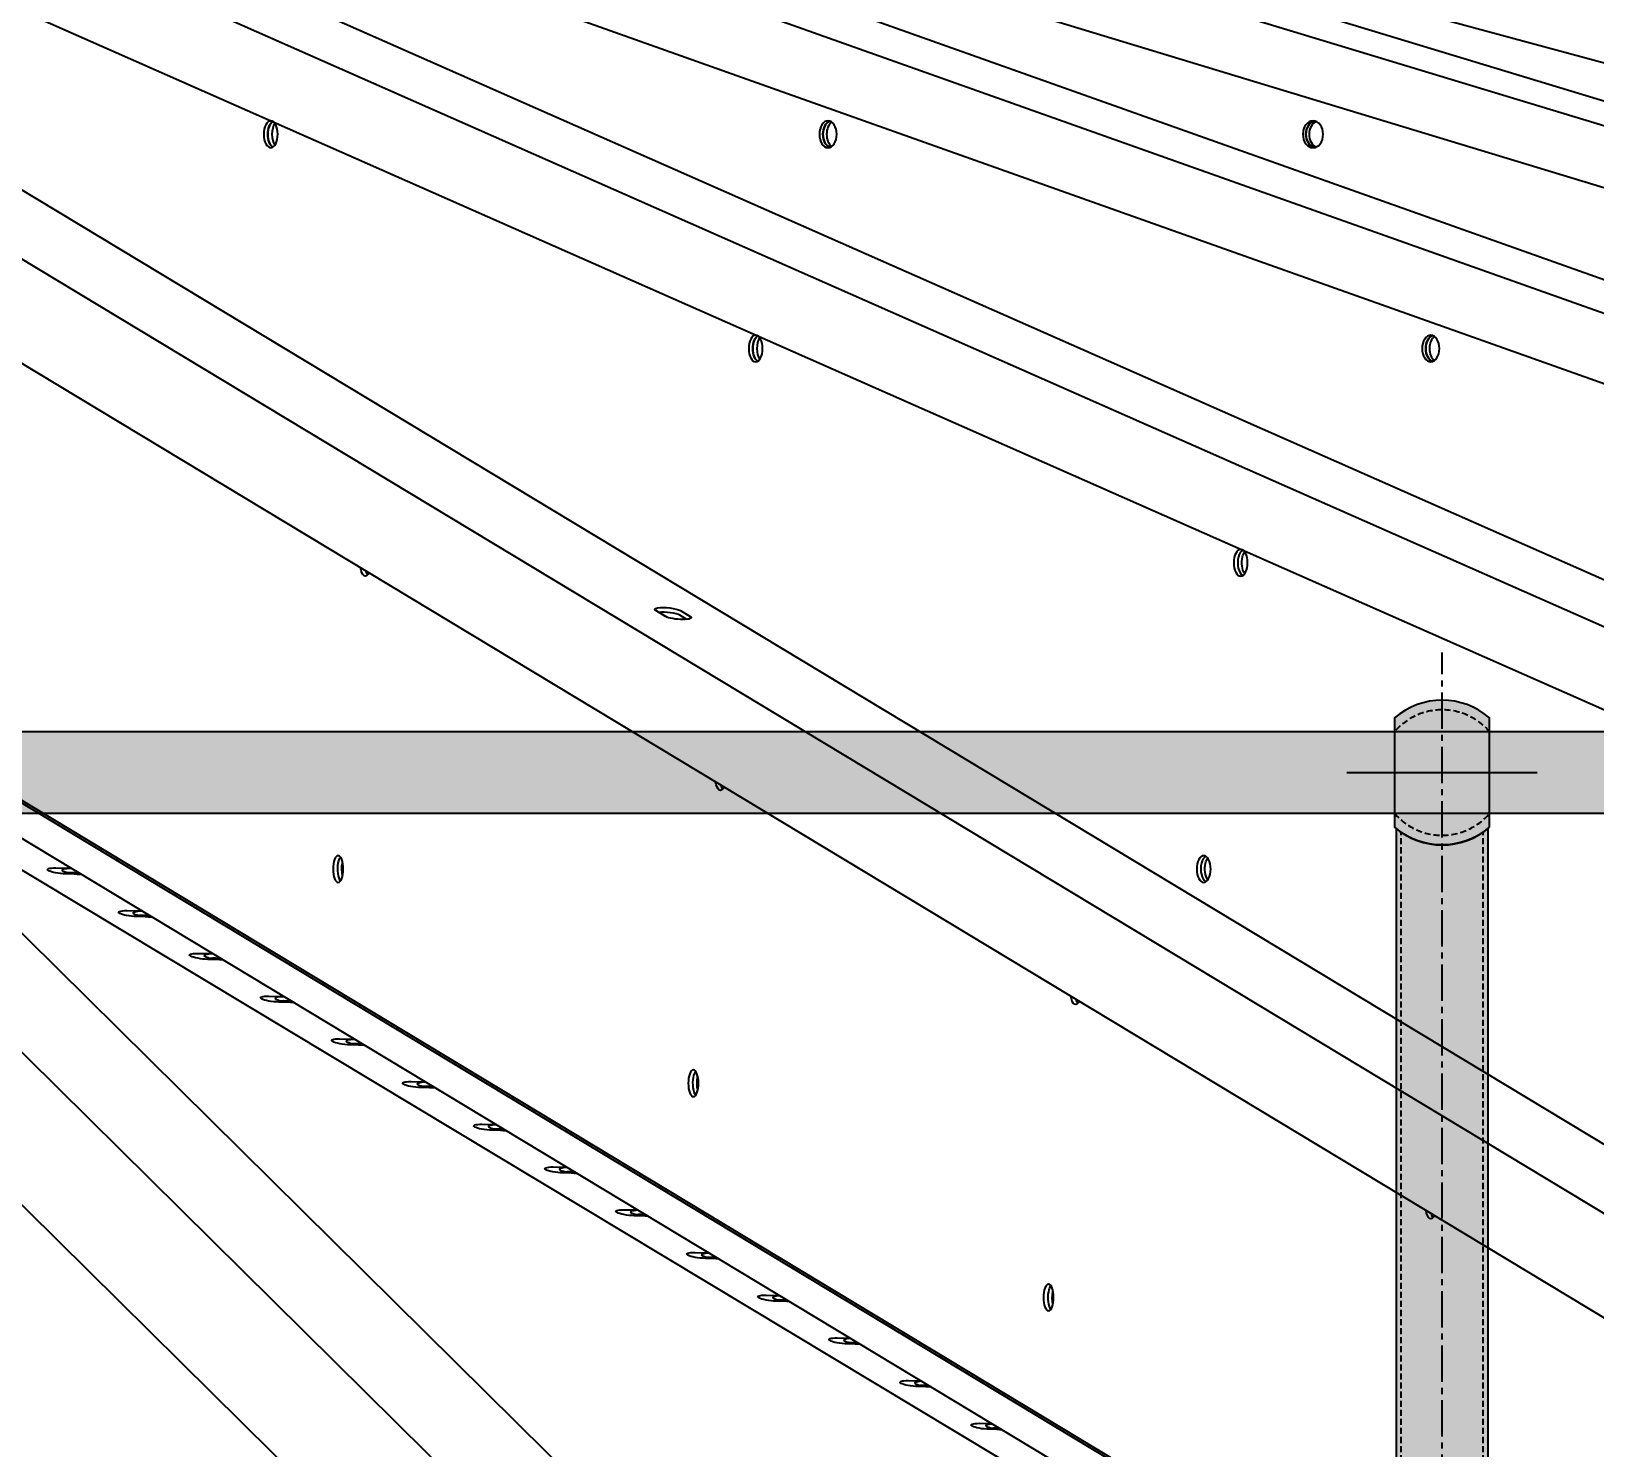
# Model space of a CAD drawing. Header units: millimetres. Extents: x -272986 to 200319, y -34579 to 49604.
# Drawn here: x 8922 to 9743, y 14441 to 15184 of the extents above; entities that cross this region are included whole.
import ezdxf
from ezdxf import colors
from ezdxf.entities.mleader import LeaderData, LeaderLine
from ezdxf.math import Vec2, Vec3

# ---------------------------------------------------------------- set-up
doc = ezdxf.new("R2010")
doc.units = ezdxf.units.MM
doc.linetypes.add('CENTER2', pattern=[28.575000000000003, 19.05, -3.175, 3.175, -3.175])
doc.linetypes.add('HIDDEN2', pattern=[4.762499999999999, 3.175, -1.5875])
doc.layers.get('Defpoints').update_dxf_attribs({"color": 9})
for name, color, linetype in [('X 0001 M', 7, 'Continuous'), ('X 1001 M', 8, 'HIDDEN2'), ('X 2001 M', 1, 'CENTER2'), ('X 3001 D', 5, 'Continuous'), ('X 4001 T', 7, 'Continuous'), ('X 5001 H', 8, 'Continuous')]:
    doc.layers.add(name, color=color, linetype=linetype)
doc.layers.add('X 5999 H', color=7, linetype='Continuous', true_color=0xffffff)
doc.styles.add('BIT STD. 2.5', font='isocpeur.ttf', dxfattribs={"height": 2.5})
doc.styles.add('BIT STD. 3.0', font='isocpeur.ttf', dxfattribs={"height": 2.5})
doc.dimstyles.new('BIT STD. 3.0', dxfattribs={"dimtxt": 3, "dimasz": 3, "dimexe": 1, "dimexo": 0.75, "dimgap": 1, "dimtad": 1, "dimdec": 0, "dimdsep": 46, "dimtxsty": 'BIT STD. 3.0', "dimcen": 0, "dimadec": 0, "dimazin": 0, "dimtfac": 1, "dimtdec": 0, "dimtmove": 0, "dimatfit": 3, "dimfxl": 1, "dimtfill": 1, "dimlwd": -1, "dimlwe": -1, "dimarcsym": 0})

# ---------------------------------------------------------------- blocks, each defined once
blk = doc.blocks.new('A$C79477E6E')
at = {"extrusion": (0, 1, 0)}
for p, q in [((306.8524271010428, 1805.919100458366), (1853.595212368677, 276.2519309200525)), ((1916.799257194547, 276.2519309200343), (370.0564719268914, 1805.91910045835)), ((476.9535320341056, 1806.64523979739), (3012.505441377452, 276.9780702590779)), ((3072.557610990709, 276.9780702590597), (537.0057016473402, 1806.645239797375)), ((635.7450653151718, 1806.937440925562), (4097.672395711848, 277.2702713872477)), ((4153.094006394884, 277.2702713872295), (691.166675998189, 1806.937440925545)), ((779.1481817472595, 1807.075177638053), (5082.206792844812, 277.4080080997392)), ((5131.633180608846, 277.408008099721), (828.57456951126, 1807.075177638037)), ((903.5312063859819, 1807.148346581193), (5941.765514146438, 277.4811770428805)), ((5983.979637287925, 277.4811770428623), (945.7453295274463, 1807.148346581178)), ((244.2066694017412, 1787.748446359687), (1790.949454669353, 258.0812768213946)), ((417.6466637249432, 1787.748446359687), (2953.198573068257, 258.0812768213946)), ((580.8028110970881, 1787.748446359687), (4042.730141493714, 258.0812768213946)), ((754.916153752536, 1778.76946572288), (5032.716276783151, 258.0812768213946)), ((1014.02843625953, 1741.149352064307), (5898.780234710128, 258.0812768213946)), ((1334.448691796191, 1689.133435874106), (6619.59664632897, 258.0812768213946)), ((937.8569329507045, 1244.387000648647), (2861.240174608814, 84.03363207314942)), ((941.4698749396703, 1240.813944547395), (2861.163744125439, 82.68632884500585)), ((1456.42155521797, 1232.036001698014), (1451.201301286968, 1235.185316458826)), ((1452.923953618476, 1234.242488786136), (1457.158101336496, 1231.688079731695)), ((1467.555285003134, 1230.556511331286), (1463.920402138156, 1232.749391296862)), ((1464.135614742132, 1235.185316458826), (1469.355868673127, 1232.036001698014)), ((989.3010185121966, 1193.510843669057), (2861.163744125439, 64.23916648433806)), ((1038.436157702719, 1147.102072869598), (1809.889245176972, 683.1419054036032)), ((1136.297344573533, 1100.070845144739), (1143.87581132702, 1099.929525045811)), ((1149.09687851158, 1096.789429457975), (1141.518565750172, 1096.930746685322)), ((1146.270082257728, 1097.444191523107), (1143.68602731546, 1097.492377905915)), ((1173.591781549505, 1077.641570434631), (1181.169148359586, 1077.500270846989)), ((1186.39021554415, 1074.360175259155), (1178.813002726147, 1074.501471975216)), ((1183.561334771428, 1075.014976195527), (1180.979158275495, 1075.063127549849)), ((1210.886218525477, 1055.212295724521), (1218.46248539216, 1055.071016648169)), ((1223.68355257672, 1051.930921060333), (1216.107439702115, 1052.072197265106)), ((1220.852586575842, 1052.585760881175), (1218.272289944809, 1052.633877180557)), ((1248.180655501445, 1032.783021014415), (1255.755822424722, 1032.641762449348)), ((1260.976889609286, 1029.501666861512), (1253.401876678086, 1029.642922554998)), ((1258.14383766941, 1030.156545580077), (1255.565422324969, 1030.204626798009)), ((1285.475092477416, 1010.353746304305), (1293.049159457296, 1010.212508250528)), ((1298.27022664186, 1007.072412662692), (1290.696313654054, 1007.21364784489)), ((1295.435088050563, 1007.727330292266), (1292.858555417548, 1007.775376402176)), ((1322.769529453388, 987.9244715941968), (1330.31081130253, 987.7838449039136)), ((1332.726337717748, 985.2981150177675), (1330.151689224087, 985.34612599303)), ((1335.515270322041, 984.6440590182374), (1327.990750630026, 984.7843731347803)), ((1360.063966429359, 965.4951968840887), (1367.485518584737, 965.3568028633836)), ((1372.689977604248, 962.2170169777073), (1365.285187605998, 962.355098424674)), ((1370.017586669401, 962.8688997566114), (1367.444823746166, 962.9168755705396)), ((1397.358403405331, 943.0659221739807), (1404.660225866948, 942.9297608228535)), ((1409.864684886456, 939.7899749371772), (1402.579624581969, 939.9258237145641)), ((1407.308834903939, 940.4396845088286), (1404.737958985355, 940.4876251346777)), ((1434.652840381299, 920.6366474638726), (1441.834933149155, 920.5027187823216)), ((1447.039392168666, 917.3629328966472), (1439.874061557937, 917.496549004456)), ((1444.600082419794, 918.0104692744462), (1442.031094943231, 918.0583746854154)), ((1471.947277357267, 898.2073727537627), (1479.009640431363, 898.0756767417915)), ((1484.214099450874, 894.9358908561171), (1477.168498533909, 895.067274294348)), ((1481.891329215374, 895.5812540534953), (1479.324231621384, 895.6291242227198)), ((1509.241714333239, 875.7780980436546), (1516.184347713574, 875.6486347012597)), ((1521.388806733081, 872.5088488155852), (1514.462935509877, 872.6379995842381)), ((1519.182575289084, 873.1520388460067), (1516.617369021395, 873.1998737465638)), ((1546.53615130921, 853.3488233335465), (1553.359054995781, 853.2215926607296)), ((1558.563514015292, 850.0818067750552), (1551.757372485848, 850.2087248741318)), ((1556.473820639312, 850.7228236520095), (1553.910507144894, 850.7706232569162)), ((1583.830588285178, 830.9195486234385), (1590.533762277988, 830.7945506201995)), ((1595.738221297499, 827.6547647345233), (1589.05180946182, 827.7794501640219)), ((1593.765065264477, 828.2936084715329), (1591.20364599345, 828.3413727537481)), ((1621.12502526115, 808.4902739133304), (1627.708469560199, 808.3675085796694)), ((1632.912928579706, 805.2277226939932), (1626.346246437788, 805.3501754539138)), ((1631.056309162966, 805.864393304606), (1628.496785568695, 805.9121222370286))]:
    blk.add_line(p, q, dxfattribs=at)
at = {"extrusion": (0, 0, -1)}
for centre, major_axis, ratio, start_param, end_param in [((1249.131622256999, 1485.20133381969), (2.633239561237538e-16, 7.000000000000068), 0.5224985647160051, -4.712388980384693, 1.570796326794893), ((1251.263222667891, 1485.201333819692), (-4.463096558993129e-14, -7.00000000000002), 0.5224985647160015, 0.2956922084958366, 2.845900445093655), ((1541.655471299349, 1485.20133381969), (5.517906219339734e-17, 7.000000000000068), 0.6494480483302332, -4.712388980384693, 1.570796326794893), ((1543.556486213354, 1485.201333819694), (-1.34781075189494e-13, -7.000000000000099), 0.6494480483302242, 0.2106343580690014, 2.93095829552023), ((1796.218646176796, 1485.201333819692), (2.246854538220038e-16, 7.000000000000068), 0.7604059656000736, -4.712388980384693, 1.570796326794893), ((1797.842266297623, 1485.201333819694), (1.905142710256769e-13, -6.999999999999994), 0.7604059656000834, 0.1531119480293571, 2.988480705559605), ((1503.685102433334, 1372.725806647713), (3.283519438242667e-17, 7.000000000000045), 0.5224985647159448, -4.712388980384693, 1.570796326794893), ((1505.816702844211, 1372.725806647713), (1.06137321154165e-13, -7.000000000000091), 0.5224985647159577, 0.2956922084936283, 2.845900445096055), ((1858.056839762499, 1372.725806647713), (-2.216692966181908e-16, 7.000000000000045), 0.6494480483301796, -4.712388980384693, 1.570796326794893), ((1859.957854676493, 1372.725806647715), (8.004708007547377e-14, -7.00000000000012), 0.6494480483301891, 0.2106343580673208, 2.930958295522023), ((1758.238582609618, 1260.250279475704), (4.662936703425658e-15, -7.000000000000083), 0.5224985647159204, -4.258603374866193, 2.024581932313393), ((1762.501783431395, 1260.250279475706), (1.332267629550188e-15, -7.000000000004395), 0.5224985647159219, 2.024581932313565, 2.519417403138999), ((1298.725287830133, 1260.250279475704), (0, -7.000000000000695), 0.3826834323650596, -0.7457192521829725, 1.199504857702594), ((1762.501783431391, 1260.250279475709), (1.77635683940025e-15, -7.000000000000366), 0.5224985647159218, 0.6221752504501232, 2.024581932313362), ((1457.668458014563, 1235.185316458908), (-6.972839224678452, 0.6160463835596801), 0.2078276749251463, -0.4019630360350641, 2.739629617554729), ((1485.162928223031, 1147.774752303767), (0, -7.000000000000259), 0.3826834323650596, -0.7457192521832949, 1.199504857702797), ((1138.907955161852, 1098.500795915032), (-6.961864500086726, 0.7296867015417247), 0.200432857043433, -1.976094817313541, 1.165497836276252), ((1284.521255967709, 1099.479218786139), (3.774758283725532e-15, -7.000000000000083), 0.3826834323650606, -4.258603374866181, 2.024581932313406), ((1289.140653630271, 1099.479218786144), (1.77635683940025e-15, -7.000000000000782), 0.3826834323650621, 1.039634466990982, 2.024581932313328), ((1289.140653630355, 1099.479218786028), (2.442490654175345e-15, -7.000000000244762), 0.3826834323650621, 2.024581932314705, 2.101958186597436), ((1738.845043110323, 1099.479218786139), (4.662936703425658e-15, -7.000000000000083), 0.5224985647159204, -4.258603374866193, 2.024581932313393), ((1743.1082439321, 1099.479218786144), (2.220446049250313e-15, -7.000000000000586), 0.5224985647159219, 0.6221752504499887, 2.024581932313362), ((1743.1082439321, 1099.479218786142), (1.332267629550188e-15, -7.000000000001968), 0.5224985647159218, 2.024581932313463, 2.519417403139277), ((1146.687665711204, 1098.363219068555), (-6.982253733349967, 0.4981293040216415), 0.2139411660811951, -2.017225377536175, -1.934263585493013), ((1176.202392137824, 1076.071521204924), (-6.961864500086726, 0.7296867015417247), 0.200432857043433, -1.976094817313541, 1.165497836276252), ((1183.324808175861, 1073.498019196477), (6.961864500088229, -0.7296867015417383), 0.2004328570434329, -1.938856876081792, -1.072974499157895), ((1183.979899176116, 1075.933944358405), (-6.982253733170309, 0.4981293040088243), 0.2139411660811951, -2.00016195035753, -1.934482090200185), ((1213.496829113792, 1053.642246494815), (-6.961864500086726, 0.7296867015417244), 0.200432857043433, -1.976094817313541, 1.165497836276252), ((1221.272132640905, 1053.504669648331), (-6.982253733321304, 0.4981293040194414), 0.2139411660811951, -1.689269876296962, 1.188708362024937), ((1250.791266089764, 1031.212971784707), (-6.961864500086726, 0.7296867015417244), 0.200432857043433, -1.976094817313541, 1.165497836276252), ((1258.564366105744, 1031.075394938222), (-6.982253733321326, 0.4981293040194431), 0.2139411660811951, -1.689052143771166, 1.171658694368278), ((1257.913682127812, 1028.639469776259), (6.961864500087269, -0.7296867015416375), 0.2004328570434329, -1.939197886583393, -1.130710068415497), ((1258.564366105678, 1031.075394938265), (-6.98225373350958, 0.4981293040330283), 0.213941166081195, -1.966058220177743, -1.934917940314314), ((1671.600568615922, 1035.299225131841), (0, -7.000000000000192), 0.3826834323650596, -0.7457192521820364, 1.199504857701209), ((1288.085703065732, 1008.783697074598), (-6.961864500086726, 0.7296867015417244), 0.200432857043433, -1.97609481731351, 1.165497836276283), ((1295.85659957059, 1008.646120228113), (-6.982253733321245, 0.4981293040194371), 0.2139411660811951, -1.688834794261188, 1.154608463302058), ((1295.208119103787, 1006.210195066151), (6.961864500088609, -0.7296867015417778), 0.2004328570434329, -1.939368390221538, -1.158203062034439), ((1295.856599568859, 1008.646120229239), (-6.982253738321964, 0.4981293043761994), 0.2139411660811951, -1.949007989104631, -1.935135289826598), ((1470.958896360604, 987.0036916142017), (4.218847493575595e-15, -7.000000000000064), 0.3826834323650607, -4.258603374866181, 2.024581932313406), ((1325.380140041703, 986.3544223644894), (-6.961864500086726, 0.7296867015417244), 0.200432857043433, -1.97609481731351, 1.165497836276283), ((1333.14883303543, 986.2168455180054), (-6.982253733321219, 0.4981293040194351), 0.2139411660811951, -1.688617825745983, 1.137552709076933), ((1332.502556079762, 983.780920356041), (6.961864500090003, -0.7296867015419242), 0.2004328570434329, -1.93953889279367, -1.184913823593078), ((1475.578294023162, 987.0036916142053), (1.110223024625157e-15, -7.000000000000366), 0.3826834323650621, 1.039634466988671, 2.02458193231335), ((1475.578294023173, 987.0036916141853), (1.77635683940025e-15, -7.000000000038558), 0.3826834323650621, 2.024581932313908, 2.101958186601225), ((1362.674577017675, 963.9251476543814), (-6.961864500086726, 0.7296867015417244), 0.200432857043433, -1.97609481731351, 1.165497836276283), ((1370.441066500272, 963.7875708078955), (-6.982253733321039, 0.4981293040194223), 0.2139411660811951, -1.688401236216819, 1.120486457465291), ((1369.796993055741, 961.3516456459347), (6.961864500089, -0.7296867015418187), 0.2004328570434329, -1.939709394301874, -1.210923145859999), ((1399.969013993647, 941.4958729442733), (-6.961864500086726, 0.7296867015417244), 0.200432857043433, -1.97609481731351, 1.165497836276283), ((1407.091430031716, 938.9223709358248), (6.961864500087333, -0.729686701541644), 0.2004328570434329, -1.939879894752003, -1.236299890147425), ((1437.263450969618, 919.0665982341652), (-6.961864500086726, 0.7296867015417244), 0.200432857043433, -1.97609481731351, 1.165497836276283), ((1445.025533429962, 918.9290213876793), (-6.982253733321176, 0.4981293040194324), 0.2139411660811951, -1.687969186180407, 1.086302413940612), ((1858.038209008813, 922.8236979599151), (-4.440892098500626e-16, -7.000000000000079), 0.3826834323650595, -0.7457192521805434, 1.199504857699605), ((1474.557887945593, 896.6373235240553), (-6.961864500088753, 0.7296867015419368), 0.2004328570434331, -1.976094817312693, 1.1654978362771), ((1482.317766894801, 896.4997466775712), (-6.982253733321039, 0.4981293040194223), 0.2139411660811951, -1.687753721745744, 1.069174482112742), ((1481.680303983667, 894.0638215156087), (6.961864500088963, -0.729686701541815), 0.2004328570434329, -1.940220892499542, -1.285384994968136), ((1657.396536753495, 874.5281644422776), (4.218847493575595e-15, -7.000000000000064), 0.3826834323650607, -4.258603374866181, 2.024581932313406), ((1511.852324921554, 874.2080488139472), (-6.961864500086731, 0.7296867015417248), 0.2004328570434331, -1.976094817313511, 1.165497836276282), ((1519.61000035964, 874.0704719674632), (-6.982253733321047, 0.4981293040194232), 0.2139411660811951, -1.687538628446573, 1.052015745441817), ((1662.015934416053, 874.5281644422794), (1.554312234475219e-15, -6.999999999999998), 0.3826834323650622, 1.039634466988908, 2.024581932313417), ((1662.015934416046, 874.5281644422885), (1.554312234475219e-15, -6.999999999981321), 0.3826834323650622, 2.024581932313277, 2.101958186600871), ((1549.146761897526, 851.7787741038392), (-6.961864500086731, 0.7296867015417248), 0.2004328570434331, -1.976094817313511, 1.165497836276282), ((1556.902233824479, 851.6411972573551), (-6.982253733321196, 0.4981293040194334), 0.2139411660811951, -1.687323904356178, 1.034820955147157), ((1556.269177935621, 849.2052720953925), (6.961864500089222, -0.7296867015418423), 0.200432857043433, -1.94056188607525, -1.332557979155486), ((1586.441198873497, 829.3494993937311), (-6.961864500086731, 0.7296867015417248), 0.2004328570434331, -1.976094817313511, 1.165497836276282), ((1594.194467289322, 829.211922547247), (-6.98225373332119, 0.4981293040194328), 0.2139411660811951, -1.687109547575061, 1.017584764238269), ((1593.5636149116, 826.7759973852826), (6.961864500088032, -0.7296867015417177), 0.2004328570434329, -1.940732381311996, -1.355524407125577), ((1623.735635849465, 806.920224683623), (-6.961864500086731, 0.7296867015417248), 0.2004328570434331, -1.976094817313511, 1.165497836276282), ((1630.858051887571, 804.3467226751745), (6.961864500089196, -0.7296867015418395), 0.2004328570434329, -1.940902875519887, -1.378120787340668)]:
    blk.add_ellipse(centre, major_axis=major_axis, ratio=ratio, start_param=start_param, end_param=end_param, dxfattribs=at)
for centre, major_axis, ratio, start_param, end_param in [((1251.263222667858, 1485.20133381969), (-4.596323321948148e-14, 7.000000000000165), 0.522498564715999, 0.295692208491929, 2.84590044509753), ((1253.394823078794, 1485.201333819692), (2.930988785010413e-13, -7.000000000000074), 0.522498564715982, -2.519417403136411, -0.6221752504544082), ((1543.556486213325, 1485.20133381969), (-1.388889003806071e-13, 7.000000000000163), 0.6494480483302218, 0.2106343580664471, 2.930958295522847), ((1545.457501127374, 1485.201333819692), (3.552713678800503e-13, -7.00000000000021), 0.6494480483302395, -2.710173263187877, -0.4314193904024686), ((1797.842266297597, 1485.20133381969), (1.852962228099386e-13, 7.000000000000153), 0.7604059656000811, 0.153111948027755, 2.988480705561821), ((1799.465886418464, 1485.201333819694), (-4.485301019485633e-14, 7.000000000000216), 0.7604059656000721, 0.3099686873849776, 2.831623966204904), ((1505.816702844197, 1372.725806647713), (-1.509903313490213e-13, 7.000000000000148), 0.5224985647159633, 0.2956922084923751, 2.845900445097201), ((1859.957854676479, 1372.725806647713), (-2.161604228945179e-13, 7.00000000000002), 0.649448048330192, 0.210634358066698, 2.930958295522938), ((1861.858869590509, 1372.725806647715), (2.779998453661392e-13, -7.000000000000306), 0.6494480483301943, -2.710173263189987, -0.4314193904001775), ((1507.948303255111, 1372.725806647713), (2.933209231059664e-13, -6.999999999999697), 0.5224985647159819, -2.519417403139662, -0.6221752504509994), ((1760.37018302051, 1260.250279475707), (-1.332267629550188e-15, 7.000000000001257), 0.5224985647159219, 0.2956922084971368, 1.117010721276296), ((1301.034986661423, 1260.250279475707), (1.110223024625157e-15, -6.999999999999069), 0.3826834323650621, -0.9388264222567928, -0.4457221238623473), ((1301.034986661409, 1260.250279475706), (4.440892098500626e-16, 7.000000000001779), 0.3826834323650596, 2.202766231330978, 2.695870529728297), ((1760.37018302051, 1260.250279475709), (3.799183190267285e-13, -7.000000000000181), 0.5224985647159218, -2.024581932313485, -0.2956922084954237), ((1760.370183020495, 1260.250279475704), (-6.661338147750939e-16, 6.999999999999961), 0.5224985647159193, 1.117010721276386, 2.845900445094671), ((1457.453245410587, 1232.749391296944), (-6.972839224678466, 0.616046383559527), 0.207827674925145, -2.739629617558916, -0.8193896797969835), ((1487.472627054314, 1147.774752303771), (1.554312234475219e-15, -7.000000000000647), 0.3826834323650621, -0.9388264222577947, -0.4457221238609611), ((1487.472627054303, 1147.774752303767), (0, 7.00000000000002), 0.3826834323650596, 2.202766231330752, 2.695870529728562), ((1286.830954798999, 1099.479218786144), (2.773337115513641e-13, -7.000000000000573), 0.3826834323650622, -2.024581932313513, -0.4457221238627378), ((1286.830954798981, 1099.479218786139), (-4.440892098500626e-16, 6.999999999999678), 0.3826834323650596, 1.117010721276279, 2.695870529728352), ((1286.830954798999, 1099.479218786142), (2.784439345759893e-13, -7.00000000000046), 0.3826834323650621, -2.695870529727003, -2.024581932314024), ((1286.830954798981, 1099.47921878614), (-2.773337115513641e-13, 6.999999999997883), 0.3826834323650596, 0.4457221238609437, 1.117010721276368), ((1740.976643521219, 1099.479218786144), (3.792521852119536e-13, -7.000000000000167), 0.5224985647159218, -2.024581932313485, -0.2956922084953657), ((1740.976643521204, 1099.479218786139), (-2.220446049250313e-16, 6.999999999999933), 0.5224985647159194, 1.117010721276379, 2.845900445094672), ((1740.976643521204, 1099.47921878614), (-3.774758283725532e-13, 6.999999999998356), 0.5224985647159194, 0.2956922084949047, 1.117010721276433), ((1146.513881464478, 1095.927293906585), (-6.982253733321378, 0.4981293040194465), 0.2139411660811951, -1.921393788011877, -0.9533330878089595), ((1146.285685303832, 1098.363219068548), (6.961864500089884, -0.729686701541765), 0.2004328570434329, -2.049492942180728, -1.134421310112485), ((1183.806114929324, 1073.498019196477), (-6.982253733321084, 0.4981293040194256), 0.2139411660811951, -1.898383927858193, -0.9533330878089927), ((1183.580122279807, 1075.933944358439), (6.961864500088172, -0.7296867015415867), 0.2004328570434329, -2.049572232189125, -1.134591780234495), ((1221.098348394164, 1051.068744486367), (-6.982253733321322, 0.4981293040194423), 0.2139411660811951, -1.875833763719632, -0.9533330878090546), ((1220.874559255783, 1053.504669648331), (6.961864500087119, -0.7296867015414759), 0.2004328570434329, -2.049651433045797, -1.134762249461434), ((1258.390581859006, 1028.639469776259), (-6.98225373332069, 0.4981293040193975), 0.2139411660811951, -1.853705964477802, -0.953333087808944), ((1258.168996231758, 1031.075394938222), (6.96186450008821, -0.7296867015415905), 0.2004328570434329, -2.049730544718555, -1.134932717791402), ((1673.910267447205, 1035.299225131845), (1.332267629550187e-15, -7.000000000000143), 0.3826834323650621, -0.9388264222555769, -0.4457221238609944), ((1673.910267447194, 1035.299225131841), (2.220446049250313e-16, 7.000000000000514), 0.3826834323650598, 2.202766231332904, 2.695870529728876), ((1295.682815323853, 1006.210195066151), (-6.982253733320791, 0.4981293040194048), 0.2139411660811952, -1.831967379547273, -0.9533330878089357), ((1295.463433207733, 1008.646120228113), (6.961864500087986, -0.7296867015415667), 0.2004328570434329, -2.049809567175178, -1.135103185233309), ((1473.268595191887, 987.0036916142035), (2.775557561562892e-13, -7.000000000002451), 0.3826834323650622, -2.695870529728368, -2.024581932314084), ((1473.268595191879, 987.0036916141999), (-2.773337115513642e-13, 7.000000000000689), 0.3826834323650595, 0.4457221238609606, 1.117010721276225), ((1332.975048788696, 983.780920356041), (-6.982253733321873, 0.4981293040194819), 0.2139411660811951, -1.810588396425833, -0.9533330878090689), ((1332.757870183708, 986.2168455180054), (6.961864500088618, -0.7296867015416327), 0.2004328570434329, -2.049888500384561, -1.142756909188382), ((1473.268595191887, 987.0036916142053), (2.784439345759893e-13, -7.000000000000376), 0.3826834323650621, -2.024581932313513, -0.4457221238611908), ((1473.268595191879, 987.0036916142017), (4.440892098500626e-16, 6.999999999999722), 0.3826834323650596, 1.11701072127634, 2.695870529728632), ((1370.267282253535, 961.3516456459329), (-6.982253733321357, 0.4981293040194449), 0.213941166081195, -1.789542418886292, -0.9533330878089465), ((1370.052307159687, 963.7875708078955), (6.961864500087778, -0.7296867015415449), 0.200432857043433, -2.049967344314414, -1.161306069306855), ((1407.559515718378, 938.9223709358248), (-6.982253733319863, 0.4981293040193386), 0.2139411660811951, -1.768805439207952, -0.9533330878089055), ((1407.346744135662, 941.3582960977892), (6.961864500089028, -0.7296867015416759), 0.2004328570434329, -2.050046098932627, -1.179853340359761), ((1444.851749183221, 916.4930962257167), (-6.982253733322493, 0.4981293040195262), 0.2139411660811951, -1.748355684491993, -0.9533330878091041), ((1444.641181111638, 918.9290213876793), (6.961864500087496, -0.7296867015415158), 0.2004328570434329, -2.050124764207395, -1.198405105101034), ((1860.3479078401, 922.8236979599187), (8.881784197001252e-16, -7.000000000000099), 0.3826834323650621, -0.938826422253551, -0.4457221238611237), ((1860.347907840089, 922.8236979599169), (-2.220446049250313e-16, 7.000000000001272), 0.3826834323650597, 2.202766231334961, 2.695870529728931), ((1482.143982648064, 894.0638215156087), (-6.982253733322037, 0.4981293040194937), 0.2139411660811951, -1.728173321933883, -0.9533330878089998), ((1481.935618087613, 896.4997466775712), (6.961864500088282, -0.7296867015415978), 0.2004328570434329, -2.050203340106472, -1.216967760221486), ((1659.706235584781, 874.5281644422794), (2.77555756156289e-13, -6.999999999999931), 0.3826834323650623, -2.695870529728472, -2.024581932313967), ((1659.70623558477, 874.5281644422776), (-2.771116669464391e-13, 6.999999999999433), 0.3826834323650596, 0.445722123860596, 1.117010721276268), ((1519.436216112903, 871.6345468054988), (-6.98225373332197, 0.498129304019489), 0.2139411660811951, -1.708240211421463, -0.9533330878089925), ((1519.230055063596, 874.0704719674632), (6.961864500087918, -0.7296867015415598), 0.2004328570434329, -2.050281826598427, -1.235547736255439), ((1659.706235584781, 874.5281644422794), (2.784439345759893e-13, -7.000000000000181), 0.3826834323650621, -2.02458193231355, -0.4457221238612754), ((1659.70623558477, 874.5281644422757), (2.220446049250313e-16, 6.999999999999909), 0.3826834323650597, 1.117010721276383, 2.695870529728924), ((1556.728449577746, 849.2052720953925), (-6.98225373332084, 0.4981293040194081), 0.2139411660811951, -1.688539696466582, -0.9533330878089682), ((1556.524492039571, 851.6411972573551), (6.96186450008943, -0.7296867015417181), 0.2004328570434329, -2.050360223650069, -1.254151517785611), ((1594.020683042585, 826.7759973852826), (-6.982253733320431, 0.4981293040193789), 0.2139411660811951, -1.669056426408957, -0.9533330878088904), ((1593.818929015546, 829.211922547247), (6.961864500088075, -0.7296867015415763), 0.2004328570434329, -2.050438531230325, -1.272785664118687), ((1631.312916507432, 804.3467226751745), (-6.982253733320625, 0.4981293040193933), 0.213941166081195, -1.649776204316764, -0.9533330878089192), ((1631.113365991518, 806.7826478371371), (6.961864500089019, -0.7296867015416748), 0.2004328570434329, -2.05051674930588, -1.29145683061537)]:
    blk.add_ellipse(centre, major_axis=major_axis, ratio=ratio, start_param=start_param, end_param=end_param)
at = {"extrusion": (0, 0, -0.9999999999999999)}
for centre, major_axis, ratio, start_param, end_param in [((1462.88871194555, 1232.036001697896), (6.972839224688628, -0.6160463835607943), 0.2078276749251339, -0.4019630360349229, 2.73962961755487), ((1146.687665711215, 1098.363219068548), (-6.982253733321161, 0.498129304019431), 0.213941166081195, -1.689706498592293, 1.222825851726244), ((1146.030371199886, 1095.927293906585), (6.961864500088615, -0.7296867015417787), 0.2004328570434329, -1.938686369209353, -1.067802862107897), ((1183.979899176058, 1075.933944358439), (-6.982253733321092, 0.4981293040194258), 0.2139411660811951, -1.689487993883782, 1.205762424547291), ((1220.619245151836, 1051.068744486367), (6.961864500088676, -0.7296867015417847), 0.2004328570434329, -1.939027381870902, -1.102338967722115), ((1407.733299965115, 941.3582960977892), (-6.982253733321074, 0.4981293040194248), 0.2139411660811951, -1.688185023684081, 1.103404706655214), ((1444.385867007692, 916.4930962257167), (6.961864500087826, -0.729686701541696), 0.200432857043433, -1.94005039414983, -1.261103340588097)]:
    blk.add_ellipse(centre, major_axis=major_axis, ratio=ratio, start_param=start_param, end_param=end_param, dxfattribs=at)
at = {"extrusion": (0, 0, -0.9999999999999998)}
for centre, major_axis, ratio, start_param, end_param in [((1221.272132640799, 1053.504669648395), (-6.982253733604891, 0.4981293040398286), 0.2139411660811951, -1.983107887833613, -1.934700207788859), ((1518.974740959646, 871.6345468055006), (6.961864500088481, -0.7296867015417644), 0.2004328570434329, -1.940391389806816, -1.309189948641128), ((1631.486700754169, 806.7826478371371), (-6.982253733321071, 0.4981293040194248), 0.2139411660811951, -1.686895556212134, 1.000301711591746)]:
    blk.add_ellipse(centre, major_axis=major_axis, ratio=ratio, start_param=start_param, end_param=end_param, dxfattribs=at)
blk = doc.blocks.new('*D706')
at = {"layer": 'Defpoints', "color": 0, "transparency": 16777216}
for p in [(15596.99999999999, 17732.44809638601), (-1.091393642127514e-10, 13630), (15596.99999999999, 13630)]:
    blk.add_point(p, dxfattribs=at)
at = {"layer": 'X 3001 D', "color": 0, "transparency": 16777216}
for p, q in [((-1.091366087574533e-10, 13675), (-1.088844877758586e-10, 17792.44809638601)), ((15596.99999999999, 13675), (15596.99999999999, 17792.44809638601)), ((179.9999999998911, 17732.44809638601), (15416.99999999999, 17732.44809638601))]:
    blk.add_line(p, q, dxfattribs=at)
for points in [[(179.9999999998911, 17762.44809638601), (179.9999999998911, 17702.44809638601), (-1.08888161716256e-10, 17732.44809638601)], [(15416.99999999999, 17762.44809638601), (15416.99999999999, 17702.44809638601), (15596.99999999999, 17732.44809638601)]]:
    blk.add_solid(points, dxfattribs=at)
at = {"layer": 'X 3001 D', "color": 0, "transparency": 16777216, "insert": (7798.499999999942, 17882.44809638601), "char_height": 150, "attachment_point": 5, "style": 'BIT STD. 3.0', "bg_fill": 3, "box_fill_scale": 1.1, "bg_fill_color": 256, "bg_fill_true_color": 13158600, "bg_fill_transparency": 0}
blk.add_mtext('INTERNAL TANK DIAMETER - %%C15597mm (20 PLATES ROUND)', dxfattribs=at)
blk = doc.blocks.new('Heavy Duty - HR Std - front elev')
at = {"layer": 'X 5999 H', "ltscale": 10, "true_color": 0xc7c8ca}
h = blk.add_hatch(color=9, dxfattribs=at)
edge = h.paths.add_edge_path()
edge.add_arc((50.00000000000091, 545.0000000000038), 37.99999999999599, 50.540968735997524, 129.4590312640024, ccw=False)
edge.add_line((74.14999999999964, 574.3390098674099), (74.14999999999964, 1065.660990132583))
edge.add_arc((50.00000000000221, 1094.999999999992), 37.99999999999788, 230.5409687359938, 309.4590312639976, ccw=False)
edge.add_line((25.85000000000036, 1065.660990132586), (25.85000000000218, 574.3390098674099))
edge = h.paths.add_edge_path()
edge.add_line((74.93338984173715, 1066.323771674084), (74.93338984173715, 1123.676228325916))
edge.add_arc((50.00000000000091, 1095.000000000001), 37.99999999999988, 48.99371303907665, 131.0062869609233)
edge.add_line((25.06661015826467, 1123.676228325916), (25.06661015826467, 1066.323771674084))
edge.add_arc((50.00000000000091, 1094.999999999999), 37.99999999999988, 228.9937130390767, 311.0062869609233)
edge = h.paths.add_edge_path()
edge.add_arc((50, 544.9999999999958), 37.99999999999621, 230.540968735996, 309.459031264004, ccw=False)
edge.add_line((25.85000000000036, 515.6609901325901), (25.85000000000036, -25))
edge.add_line((25.85000000000036, -25), (-25, -25))
edge.add_line((-25, -25), (-25, 40))
edge.add_line((-25, 40), (25.85000000000036, 40))
edge.add_line((25.85000000000036, 40), (25.85000000000036, -25))
edge.add_line((25.85000000000036, -25), (74.14999999999964, -25))
edge.add_line((74.14999999999964, -25), (125, -25))
edge.add_line((125, -25), (125, 40))
edge.add_line((125, 40), (74.14999999999964, 40))
edge.add_line((74.14999999999964, 40), (74.14999999999964, -25))
edge.add_line((74.14999999999964, -25), (74.14999999999964, 515.6609901325901))
edge = h.paths.add_edge_path()
edge.add_line((74.93338984173715, 516.3237716740841), (74.93338984173715, 573.6762283259159))
edge.add_arc((50.00000000000091, 545.0000000000013), 37.99999999999979, 48.99371303907655, 131.0062869609235)
edge.add_line((25.06661015826467, 573.6762283259159), (25.06661015826467, 516.3237716740841))
edge.add_arc((50.00000000000091, 544.9999999999987), 37.99999999999979, 228.9937130390765, 311.0062869609234)
edge = h.paths.add_edge_path(flags=16)
edge.add_arc((100, 0), 9, 0, 360)
edge = h.paths.add_edge_path(flags=16)
edge.add_arc((0, 0), 9, 0, 360)
at = {"layer": 'X 0001 M'}
for points in [[(74.93338984173715, 1066.323771674084), (74.93338984173715, 1123.676228325916, 0.3739472142884485), (25.06661015826467, 1123.676228325916), (25.06661015826467, 1066.323771674084, 0.3739472142884484)], [(25.85000000000218, 574.3390098674099, -0.3586331317842767), (74.14999999999964, 574.3390098674099), (74.14999999999964, 1065.660990132583, -0.3586331317842717), (25.85000000000036, 1065.660990132586)], [(74.93338984173715, 516.3237716740841), (74.93338984173715, 573.6762283259159, 0.3739472142884485), (25.06661015826467, 573.6762283259159), (25.06661015826467, 516.3237716740841, 0.3739472142884484)]]:
    blk.add_lwpolyline(points, format="xyb", close=True, dxfattribs=at)
at = {"layer": 'X 0001 M', "ltscale": 10}
blk.add_lwpolyline([(74.14999999999964, 515.6609901325901, -0.3586331317842913), (25.85000000000036, 515.6609901325901), (25.85000000000036, -25), (-25, -25), (-25, 40), (25.85000000000036, 40), (25.85000000000036, -25), (74.14999999999964, -25), (125, -25), (125, 40), (74.14999999999964, 40), (74.14999999999964, -25)], format="xyb", close=True, dxfattribs=at)
for centre in [(0, 0), (100, 0)]:
    blk.add_circle(centre, 9, dxfattribs=at)
at = {"layer": 'X 1001 M'}
for p, q in [((28.50000000000182, 576.332890067788), (28.50000000000182, 1063.667109932212)), ((71.49999999999818, 576.332890067788), (71.49999999999818, 1063.667109932212)), ((28.5, -25), (28.5, 513.667109932212)), ((71.5, -25), (71.5, 513.667109932212))]:
    blk.add_line(p, q, dxfattribs=at)
blk.add_lwpolyline([(74.14999999999964, 40), (25.85000000000036, 40)], dxfattribs=at)
for centre, start, end in [((50.00000000000182, 1095), 40.77111638008072, 139.2288836199193), ((50.00000000000182, 1095), 220.7711163800807, 319.2288836199193), ((50.00000000000182, 545), 40.77111638008072, 139.2288836199193), ((50.00000000000182, 545), 220.7711163800807, 319.2288836199193)]:
    blk.add_arc(centre, 32.923, start, end, dxfattribs=at)
at = {"layer": 'X 2001 M'}
blk.add_line((50, -25), (50.00000000000182, 1158), dxfattribs=at)
at = {"layer": 'X 2001 M', "ltscale": 10}
for p, q in [((0.0666101582646661, 1095), (99.93338984173715, 1095)), ((0.0666101582646661, 545), (99.93338984173715, 545)), ((1.818989403545856e-12, 17), (1.818989403545856e-12, -17)), ((99.99999999999818, 17), (99.99999999999818, -17)), ((-17, 0), (17, 0)), ((117, 0), (83, 0))]:
    blk.add_line(p, q, dxfattribs=at)

msp = doc.modelspace()

# ---------------------------------------------------------------- hatches: boundary and pattern name
at = {"layer": 'X 5999 H', "true_color": 0xc7c8ca}
h = msp.add_hatch(color=9, dxfattribs=at)
h.dxf.hatch_style = 1
edge = h.paths.add_edge_path()
edge.add_line((129.7083314060146, 14816.62214799581), (15668.49627921, 14816.62214799581))
edge.add_arc((15668.49627921, 14795.12214799581), 21.5, -90, 90, ccw=False)
edge.add_line((15668.49627921, 14773.62214799581), (129.7083314060146, 14773.62214799581))
edge.add_arc((129.7083314060146, 14795.12214799581), 21.5, 90, 270, ccw=False)

# ---------------------------------------------------------------- linework, layer by layer
msp.add_lwpolyline([(129.7083314060146, 14816.62214799581), (15668.49627921, 14816.62214799581, -0.9999999999999999), (15668.49627921, 14773.62214799581), (129.7083314060146, 14773.62214799581, -0.9999999999999999)], format="xyb", close=True)

# ---------------------------------------------------------------- block references
at = {"layer": 'X 5001 H', "color": 252}
msp.add_blockref('A$C79477E6E', (7798.499999999898, 13645), dxfattribs=at)

# ---------------------------------------------------------------- next in the draw order: dimensions: what is measured, and where the dimension line sits
at = {"layer": 'X 3001 D'}
dim = msp.add_linear_dim(base=(15596.99999999999, 17732.44809638601), p1=(-1.091393642127514e-10, 13630), p2=(15596.99999999999, 13630), text='INTERNAL TANK DIAMETER - %%C<>mm (20 PLATES ROUND)', dimstyle='BIT STD. 3.0', dxfattribs=at)
dim.commit()
dim.dimension.update_dxf_attribs({"geometry": '*D706', "text_midpoint": (7798.499999999942, 17882.44809638601)})

# ---------------------------------------------------------------- next in the draw order: block references
at = {"layer": 'X 0001 M'}
msp.add_blockref('Heavy Duty - HR Std - front elev', (9612.455783003854, 13700.12214799581), dxfattribs=at)

# ---------------------------------------------------------------- next in the draw order: leaders
at = {"layer": 'X 4001 T'}
ml = msp.add_multileader_mtext('Standard', dxfattribs=at)
ml.set_content('\\pxsm1.15;PERIMETER 2 TIER HANDRAILING TO THE FULL CIRCUMFERENCE OF THE ROOF.\\P(GALV.^I- REFER TO NOTES COLUMN)', color=256, style='BIT STD. 2.5')
ml.set_leader_properties(color=150)
ml.build(insert=Vec2(0, 0))
ml.multileader.update_dxf_attribs({"text_left_attachment_type": 2, "text_right_attachment_type": 2, "dogleg_length": 3, "arrow_head_size": 150, "scale": 60})
ctx = ml.context
ctx.base_point, ctx.scale, ctx.char_height, ctx.arrow_head_size, ctx.landing_gap_size, ctx.plane_origin = Vec3(9707.84575283472, 16572.62908057254), 60, 150, 150, 60, Vec3(14632.82418822104, 17242.74119747708)
ctx.left_attachment, ctx.right_attachment, ctx.text_align_type = 2, 2, 2
notes = []
notes.append((ctx, [(0, (1, 1, 0), (13667.84575283472, 16572.62908057254), (-1, 0), 180, [(0, [(14646.9754121014, 14800.39939443491)], 0, [])])]))
ctx.mtext.insert, ctx.mtext.width, ctx.mtext.defined_height, ctx.mtext.alignment, ctx.mtext.flow_direction = Vec3(13427.84575283472, 16967.62908057254), 3866.662103078794, 1362.970936081278, 3, 5
ctx.mtext.has_bg_fill, ctx.mtext.bg_color, ctx.mtext.bg_scale_factor, ctx.mtext.bg_transparency, ctx.mtext.use_window_bg_color = 1, -1073741824, 1.25, 0, 1
for ctx, leaders in notes:
    for number, flags, end, landing, length, lines in leaders:
        leader = LeaderData()
        leader.index, (leader.has_last_leader_line, leader.has_dogleg_vector, leader.attachment_direction) = number, flags
        leader.last_leader_point, leader.dogleg_vector, leader.dogleg_length = Vec3(end), Vec3(landing), length
        for number, points, colour, breaks in lines:
            line = LeaderLine()
            line.index, line.vertices, line.color, line.breaks = number, Vec3.list(points), colors.encode_raw_color(colour), breaks
            leader.lines.append(line)
        ctx.leaders.append(leader)

doc.saveas('drawing.dxf')
